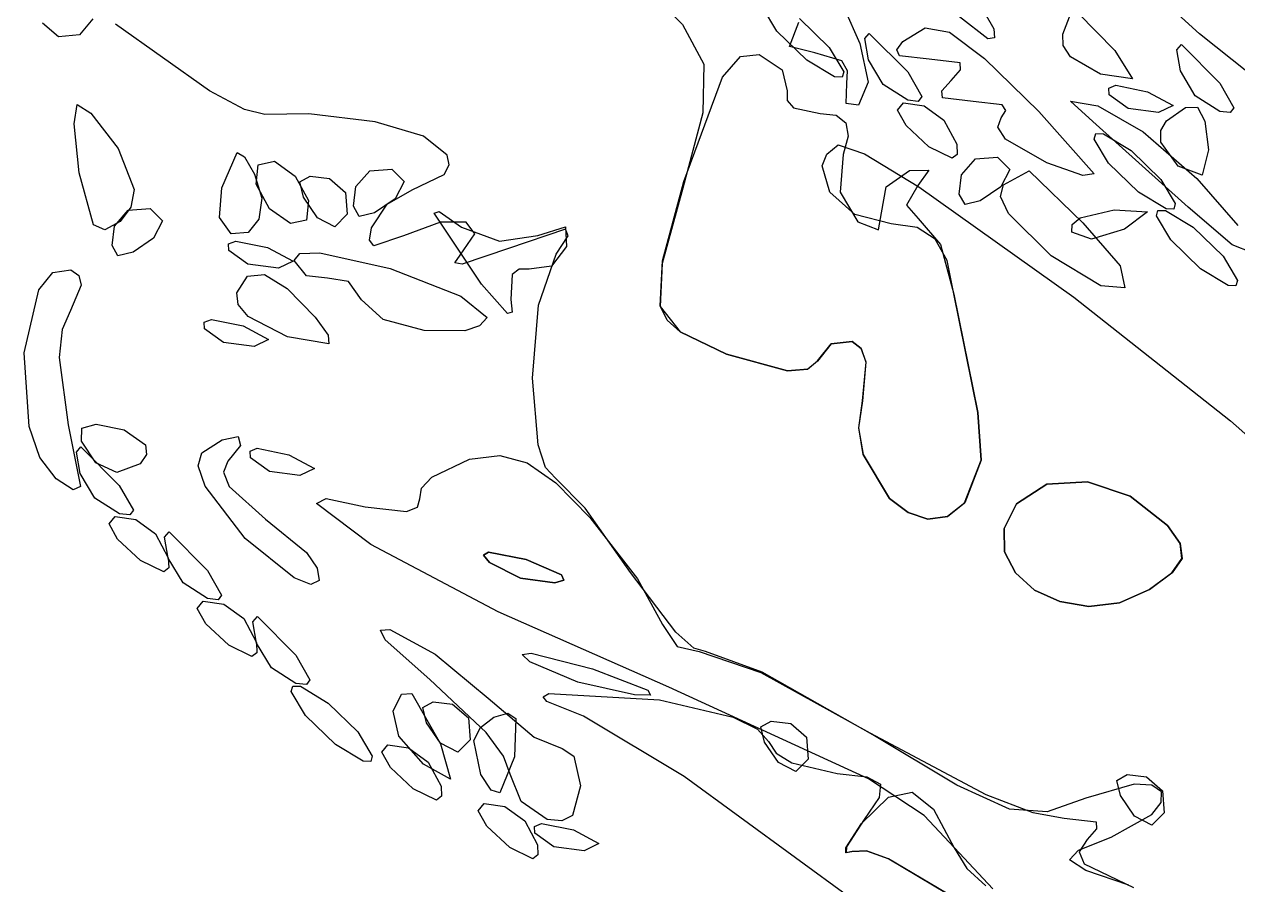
# Model space of a CAD drawing. Extents: x -886 to 651, y -59 to 942.
# Drawn here: x -339.53 to -312.21, y 116 to 135.37 of the extents above; entities that cross this region are included whole.
import ezdxf

# ---------------------------------------------------------------- set-up
doc = ezdxf.new("R2010")
doc.units = 0

msp = doc.modelspace()

# ---------------------------------------------------------------- linework, layer by layer
at = {"layer": 'Layer 1'}
for p, q in [((-313.06614, 135.15682), (-314.664099, 136.620175)), ((-325.78515, 136.45087), (-324.706444, 135.370079)), ((-318.15625, 136.07585), (-317.700752, 135.270597)), ((-322.58154, 135.2165), (-322.906454, 135.759683)), ((-321.065919, 135.733903), (-320.71352, 134.9423)), ((-317.83129, 135.04739), (-318.47462, 135.540785)), ((-316.14866, 135.14813), (-315.995151, 135.543108)), ((-315.808968, 135.632687), (-314.97198, 134.78139)), ((-338.7572, 135.09432), (-339.118855, 135.396648)), ((-337.9855, 135.49929), (-338.287826, 135.13764)), ((-335.360525, 133.873254), (-337.47735, 135.37887)), ((-324.706444, 135.370079), (-324.226059, 134.477442)), ((-322.296503, 134.871515), (-322.08949, 135.41962)), ((-322.075421, 135.500673), (-321.40486, 134.84977)), ((-319.74438, 134.98513), (-319.244098, 135.290793)), ((-319.244098, 135.290793), (-318.698553, 135.197721)), ((-317.700752, 135.270597), (-317.687437, 135.069366)), ((-338.287826, 135.13764), (-338.7572, 135.09432)), ((-321.910982, 134.565593), (-322.58154, 135.2165)), ((-320.604755, 135.051742), (-320.502451, 135.170119)), ((-320.52131, 134.57495), (-320.604755, 135.051742)), ((-320.502451, 135.170119), (-319.6388, 134.2999)), ((-319.882167, 134.799382), (-319.74438, 134.98513)), ((-318.698553, 135.197721), (-317.91205, 134.605196)), ((-317.687437, 135.069366), (-317.83129, 135.04739)), ((-316.138388, 134.895112), (-316.14866, 135.14813)), ((-309.399396, 132.221464), (-313.06614, 135.15682)), ((-323.404323, 134.646005), (-322.98263, 134.69608)), ((-322.98263, 134.69608), (-322.466124, 134.351444)), ((-321.72785, 134.73048), (-322.296503, 134.871515)), ((-321.122018, 134.553967), (-321.72785, 134.73048)), ((-321.40486, 134.84977), (-321.079954, 134.306586)), ((-321.40486, 134.84977), (-321.40486, 134.84977)), ((-320.71352, 134.9423), (-320.71351, 134.9423)), ((-320.71351, 134.9423), (-320.53094, 134.068742)), ((-319.821793, 134.665925), (-319.882167, 134.799382)), ((-315.97487, 134.64109), (-316.138388, 134.895112)), ((-314.97198, 134.78139), (-314.579091, 134.143777)), ((-314.97198, 134.78139), (-314.97198, 134.78139)), ((-313.58011, 134.799163), (-313.477808, 134.917542)), ((-313.49667, 134.32237), (-313.58011, 134.799163)), ((-313.477808, 134.917542), (-312.61416, 134.04732)), ((-324.226059, 134.477442), (-324.254637, 133.379212)), ((-323.807661, 134.186804), (-323.404323, 134.646005)), ((-321.28844, 134.18776), (-321.910982, 134.565593)), ((-320.991355, 134.328914), (-321.122018, 134.553967)), ((-320.18733, 134.01798), (-320.52131, 134.57495)), ((-319.15477, 134.58831), (-319.821793, 134.665925)), ((-318.460656, 134.507004), (-319.15477, 134.58831)), ((-318.448446, 134.348743), (-318.460656, 134.507004)), ((-317.91205, 134.605196), (-316.6889, 133.4125)), ((-315.29963, 134.2479), (-315.97487, 134.64109)), ((-324.68073, 131.83651), (-323.807661, 134.186804)), ((-322.466124, 134.351444), (-322.35503, 133.87525)), ((-321.115613, 134.183268), (-321.28844, 134.18776)), ((-321.079954, 134.306586), (-321.115613, 134.183268)), ((-321.00688, 134.04258), (-320.991355, 134.328914)), ((-319.6388, 134.2999), (-319.63856, 134.2999)), ((-319.63856, 134.2999), (-319.320656, 133.744236)), ((-318.65812, 134.11078), (-318.448446, 134.348743)), ((-314.579091, 134.143777), (-315.29963, 134.2479)), ((-313.162681, 133.765409), (-313.49667, 134.32237)), ((-334.571593, 133.452486), (-335.360525, 133.873254)), ((-322.35503, 133.87525), (-322.3549, 133.87525)), ((-322.3549, 133.87525), (-322.351085, 133.658663)), ((-321.02618, 133.589782), (-321.00688, 134.04258)), ((-320.53094, 134.068742), (-320.74461, 133.55343)), ((-319.63756, 133.6639), (-320.18733, 134.01798)), ((-318.86779, 133.872821), (-318.65812, 134.11078)), ((-318.855579, 133.714566), (-318.86779, 133.872821)), ((-315.112645, 133.937573), (-314.951284, 134.000331)), ((-315.10548, 133.78794), (-315.112645, 133.937573)), ((-314.951284, 134.000331), (-314.23698, 133.85624)), ((-312.61416, 134.04732), (-312.61391, 134.04732)), ((-312.61391, 134.04732), (-312.296002, 133.491665)), ((-322.351085, 133.658663), (-322.209386, 133.490216)), ((-319.866411, 133.44076), (-319.732243, 133.604919)), ((-319.732243, 133.604919), (-319.26561, 133.53848)), ((-319.399735, 133.638767), (-319.63756, 133.6639)), ((-319.320656, 133.744236), (-319.399735, 133.638767)), ((-318.16146, 133.63324), (-318.855579, 133.714566)), ((-317.508875, 133.556869), (-318.16146, 133.63324)), ((-315.46987, 133.18305), (-315.971714, 133.643937)), ((-315.971714, 133.643937), (-315.36037, 133.53439)), ((-314.677552, 133.478751), (-315.10548, 133.78794)), ((-314.23698, 133.85624), (-313.662976, 133.547996)), ((-312.61291, 133.41133), (-313.162681, 133.765409)), ((-338.408366, 133.133876), (-338.339089, 133.569744)), ((-338.339089, 133.569744), (-338.028542, 133.37213)), ((-338.028542, 133.37213), (-337.41713, 132.57842)), ((-334.10965, 133.34218), (-334.571593, 133.452486)), ((-333.118606, 133.360516), (-334.10965, 133.34218)), ((-331.62648, 133.17582), (-333.118606, 133.360516)), ((-324.254637, 133.379212), (-324.70282, 131.68164)), ((-322.209386, 133.490216), (-321.6101, 133.36475)), ((-321.6101, 133.36475), (-321.24559, 133.324439)), ((-321.24559, 133.324439), (-321.034344, 133.15233)), ((-320.74461, 133.55343), (-321.02618, 133.589782)), ((-319.673649, 133.094246), (-319.866411, 133.44076)), ((-319.26561, 133.53848), (-318.822272, 133.212865)), ((-317.53405, 133.26893), (-317.426739, 133.433537)), ((-317.426739, 133.433537), (-317.508875, 133.556869)), ((-316.6889, 133.4125), (-315.443404, 132.009541)), ((-316.6889, 133.4125), (-316.6889, 133.4125)), ((-315.36037, 133.53439), (-314.337147, 132.950339)), ((-313.9923, 133.39007), (-314.677552, 133.478751)), ((-313.662976, 133.547996), (-313.99231, 133.39)), ((-313.99231, 133.39), (-313.9923, 133.39007)), ((-313.8098, 133.196164), (-313.386132, 133.498438)), ((-313.386132, 133.498438), (-313.110082, 133.506119)), ((-313.110082, 133.506119), (-312.947864, 133.195883)), ((-312.375081, 133.386197), (-312.61291, 133.41133)), ((-312.296002, 133.491665), (-312.375081, 133.386197)), ((-338.29597, 132.02714), (-338.408366, 133.133876)), ((-330.539662, 132.853186), (-331.62648, 133.17582)), ((-321.034344, 133.15233), (-320.980925, 132.856486)), ((-319.15949, 132.61362), (-319.673649, 133.094246)), ((-318.822272, 133.212865), (-318.53381, 132.6723)), ((-317.608392, 133.053503), (-317.53405, 133.26893)), ((-317.43904, 132.790045), (-317.608392, 133.053503)), ((-313.32639, 131.2584), (-315.46987, 133.18305)), ((-313.940933, 132.984457), (-313.8098, 133.196164)), ((-312.947864, 133.195883), (-312.86569, 132.544404)), ((-330.00519, 132.427572), (-330.539662, 132.853186)), ((-320.980925, 132.856486), (-321.0899, 132.44497)), ((-316.50439, 132.25245), (-317.43904, 132.790045)), ((-315.440584, 132.787915), (-315.404923, 132.911232)), ((-315.11567, 132.24474), (-315.440584, 132.787915)), ((-315.404923, 132.911232), (-315.23209, 132.90674)), ((-315.23209, 132.90674), (-314.609556, 132.528911)), ((-314.337147, 132.950339), (-313.12635, 131.90023)), ((-313.936009, 132.722375), (-313.940933, 132.984457)), ((-337.41718, 132.57842), (-337.057021, 131.654374)), ((-337.41713, 132.57842), (-337.41718, 132.57842)), ((-321.460326, 132.447936), (-321.20762, 132.6584)), ((-321.20762, 132.6584), (-320.608524, 132.453773)), ((-318.63548, 132.357291), (-319.15949, 132.61362)), ((-318.53381, 132.67232), (-318.523646, 132.444151)), ((-318.53381, 132.6723), (-318.53381, 132.67232)), ((-314.609556, 132.528911), (-313.939, 131.878)), ((-313.55185, 132.180404), (-313.936009, 132.722375)), ((-312.86569, 132.544404), (-313.00639, 131.975925)), ((-312.86569, 132.544404), (-312.86569, 132.544404)), ((-335.08387, 131.690353), (-334.737206, 132.486971)), ((-334.737206, 132.486971), (-334.573068, 132.391675)), ((-334.573068, 132.391675), (-334.34273, 131.997263)), ((-334.260543, 132.212513), (-333.89798, 132.289128)), ((-333.89798, 132.289128), (-333.429525, 131.953506)), ((-329.961044, 132.205629), (-330.00519, 132.427572)), ((-321.563614, 132.18318), (-321.460326, 132.447936)), ((-321.0899, 132.44497), (-321.16012, 131.594391)), ((-320.608524, 132.453773), (-319.387027, 131.711794)), ((-318.523646, 132.444151), (-318.63548, 132.357291)), ((-318.42453, 131.98495), (-318.112001, 132.343425)), ((-318.112001, 132.343425), (-317.6181, 132.3791)), ((-317.6181, 132.3791), (-317.338734, 132.102422)), ((-315.692843, 131.970887), (-316.50439, 132.25245)), ((-314.445114, 131.593829), (-315.11567, 132.24474)), ((-337.968684, 130.854023), (-338.29597, 132.02714)), ((-334.34273, 131.997263), (-334.34272, 131.997283)), ((-334.34272, 131.997283), (-334.183007, 131.458328)), ((-334.30608, 131.770828), (-334.260543, 132.212513)), ((-332.06301, 131.71729), (-331.750485, 132.075761)), ((-331.750485, 132.075761), (-331.25658, 132.11144)), ((-331.25658, 132.11144), (-330.977218, 131.834762)), ((-330.79758, 131.64475), (-330.074137, 131.993316)), ((-330.074137, 131.993316), (-329.961044, 132.205629)), ((-321.390715, 131.59269), (-321.563614, 132.18318)), ((-320.121087, 131.714694), (-319.59704, 132.08235)), ((-319.59704, 132.08235), (-319.161724, 132.091479)), ((-319.161724, 132.091479), (-319.40701, 131.74498)), ((-318.4778, 131.545695), (-318.42453, 131.98495)), ((-317.338734, 132.102422), (-317.542, 131.7099)), ((-317.48515, 131.75548), (-316.9016, 132.07697)), ((-316.9016, 132.07697), (-315.69232, 130.90152)), ((-315.443404, 132.009541), (-315.692843, 131.970887)), ((-313.00639, 131.975925), (-313.55185, 132.180404)), ((-335.134102, 131.022176), (-335.08387, 131.690353)), ((-334.005954, 131.221411), (-334.30608, 131.770828)), ((-333.429525, 131.953506), (-333.1294, 131.404088)), ((-333.32217, 131.82462), (-333.092229, 131.953994)), ((-333.239748, 131.480707), (-333.32217, 131.82462)), ((-333.092229, 131.953994), (-332.65297, 131.90072)), ((-332.65297, 131.90072), (-332.294503, 131.588191)), ((-332.116284, 131.278031), (-332.06301, 131.71729)), ((-330.977218, 131.834762), (-331.18048, 131.44224)), ((-325.157492, 130.045786), (-324.68073, 131.83651)), ((-320.2274, 131.1271), (-320.121087, 131.714694)), ((-319.40701, 131.74498), (-319.665719, 131.299295)), ((-319.387027, 131.711794), (-315.895574, 129.230496)), ((-317.542, 131.7099), (-318.004518, 131.39818)), ((-317.552751, 131.497092), (-317.48515, 131.75548)), ((-317.542, 131.7099), (-317.542, 131.7099)), ((-313.939, 131.878), (-313.614086, 131.334821)), ((-313.939, 131.878), (-313.939, 131.878)), ((-313.12635, 131.90023), (-312.203489, 130.838852)), ((-313.12635, 131.90023), (-313.12635, 131.90023)), ((-337.057021, 131.654374), (-337.129823, 131.256094)), ((-334.183007, 131.458328), (-334.243763, 130.987728)), ((-332.92802, 131.01819), (-333.239748, 131.480707)), ((-332.294503, 131.588191), (-332.25882, 131.09429)), ((-331.18048, 131.44224), (-331.643001, 131.130516)), ((-331.354585, 131.320256), (-330.79758, 131.64475)), ((-331.18048, 131.44224), (-331.18048, 131.44224)), ((-324.70282, 131.68164), (-325.164571, 129.985329)), ((-320.826481, 131.090738), (-321.390715, 131.59269)), ((-321.16012, 131.594391), (-320.76417, 130.92436)), ((-318.34843, 131.31575), (-318.4778, 131.545695)), ((-317.37186, 131.11049), (-317.552751, 131.497092)), ((-313.82258, 131.216), (-314.445114, 131.593829)), ((-337.49961, 130.83017), (-337.187081, 131.188645)), ((-337.129823, 131.256094), (-337.37208, 130.93234)), ((-337.187081, 131.188645), (-336.69318, 131.22432)), ((-336.69318, 131.22432), (-336.413814, 130.947642)), ((-333.53749, 130.885788), (-334.005954, 131.221411)), ((-333.1294, 131.404088), (-333.174936, 130.962399)), ((-333.1294, 131.404088), (-333.1294, 131.404088)), ((-331.98691, 131.04809), (-332.116284, 131.278031)), ((-331.70846, 130.79321), (-331.354585, 131.320256)), ((-330.301751, 131.118303), (-330.18831, 131.157953)), ((-330.18831, 131.157953), (-329.68328, 130.80574)), ((-319.665719, 131.299295), (-319.40101, 130.99785)), ((-318.004518, 131.39818), (-318.34843, 131.31575)), ((-315.754366, 131.015988), (-314.98746, 131.19438)), ((-314.98746, 131.19438), (-314.238174, 131.150579)), ((-314.238174, 131.150579), (-314.76076, 130.76237)), ((-314.039134, 131.060504), (-314.003473, 131.183822)), ((-314.003473, 131.183822), (-313.83064, 131.17933)), ((-313.83064, 131.17933), (-313.208101, 130.801501)), ((-313.649747, 131.211506), (-313.82258, 131.216)), ((-313.614086, 131.334821), (-313.649747, 131.211506)), ((-312.336944, 130.410661), (-313.32639, 131.2584)), ((-337.37208, 130.93234), (-337.711573, 130.745669)), ((-336.413814, 130.947642), (-336.61708, 130.55512)), ((-334.86863, 130.655033), (-335.134102, 131.022176)), ((-334.243763, 130.987728), (-334.485474, 130.686343)), ((-333.174936, 130.962399), (-333.53749, 130.885788)), ((-332.535505, 130.814924), (-332.92802, 131.01819)), ((-332.25882, 131.09429), (-332.535505, 130.814924)), ((-332.25882, 131.09429), (-332.25882, 131.09429)), ((-331.643001, 131.130516), (-331.98691, 131.04809)), ((-330.159706, 130.918238), (-330.99164, 130.60788)), ((-329.23495, 129.52321), (-330.301751, 131.118303)), ((-329.580639, 130.92002), (-330.159706, 130.918238)), ((-329.38767, 130.658117), (-329.580639, 130.92002)), ((-320.00847, 130.88113), (-320.826481, 131.090738)), ((-320.76417, 130.92436), (-320.296469, 130.746917)), ((-320.296469, 130.746917), (-320.2274, 131.1271)), ((-319.42879, 130.79957), (-320.00847, 130.88113)), ((-319.40101, 130.99785), (-318.90375, 130.416235)), ((-316.40621, 130.16181), (-317.37186, 131.11049)), ((-315.935834, 130.862961), (-315.754366, 131.015988)), ((-315.69232, 130.90152), (-314.855258, 129.935807)), ((-315.69232, 130.90152), (-315.69232, 130.90152)), ((-313.71422, 130.51732), (-314.039134, 131.060504)), ((-337.711573, 130.745669), (-337.968684, 130.854023)), ((-337.552884, 130.390911), (-337.49961, 130.83017)), ((-334.485474, 130.686343), (-334.86863, 130.655033)), ((-331.75384, 130.511034), (-331.70846, 130.79321)), ((-330.99164, 130.60788), (-331.656706, 130.387953)), ((-329.71403, 130.17742), (-329.38767, 130.658117)), ((-329.68328, 130.80574), (-328.827715, 130.486865)), ((-328.827715, 130.486865), (-327.96621, 130.61958)), ((-327.342092, 130.762893), (-328.62896, 130.32335)), ((-327.96621, 130.61958), (-327.342421, 130.815328)), ((-327.55119, 130.19586), (-327.284, 130.608079)), ((-327.342421, 130.815328), (-327.3205, 130.36789)), ((-327.284, 130.608079), (-327.342092, 130.762893)), ((-319.016749, 130.531818), (-319.42879, 130.79957)), ((-315.94093, 130.68947), (-315.935834, 130.862961)), ((-315.50074, 130.532686), (-315.94093, 130.68947)), ((-314.76076, 130.76237), (-315.50074, 130.532686)), ((-314.76076, 130.76237), (-314.76076, 130.76237)), ((-313.208101, 130.801501), (-312.53754, 130.15059)), ((-337.42351, 130.16097), (-337.552884, 130.390911)), ((-336.61708, 130.55512), (-337.079598, 130.243396)), ((-336.61708, 130.55512), (-336.61708, 130.55512)), ((-334.927169, 130.430103), (-334.765805, 130.492861)), ((-334.92001, 130.28047), (-334.927169, 130.430103)), ((-334.765805, 130.492861), (-334.0515, 130.34877)), ((-334.0515, 130.34877), (-333.477496, 130.040526)), ((-331.656706, 130.387953), (-331.75384, 130.511034)), ((-328.62896, 130.32335), (-329.667226, 129.97221)), ((-327.3205, 130.36789), (-327.658929, 129.926318)), ((-327.3205, 130.36789), (-327.3205, 130.36789)), ((-318.750401, 130.053746), (-319.016749, 130.531818)), ((-318.90375, 130.416235), (-318.60359, 129.29696)), ((-313.043659, 129.866417), (-313.71422, 130.51732)), ((-311.87252, 130.22773), (-312.336944, 130.410661)), ((-337.079598, 130.243396), (-337.42351, 130.16097)), ((-334.492074, 129.971276), (-334.92001, 130.28047)), ((-333.45078, 130.05275), (-333.324184, 130.208853)), ((-333.173366, 129.709972), (-333.45078, 130.05275)), ((-333.324184, 130.208853), (-332.875056, 130.227321)), ((-332.875056, 130.227321), (-331.29248, 129.87471)), ((-329.832363, 130.002877), (-329.71403, 130.17742)), ((-327.949932, 129.047638), (-327.55119, 130.19586)), ((-325.21327, 129.031605), (-325.157492, 130.045786)), ((-318.6078, 129.34123), (-318.750401, 130.053746)), ((-315.290739, 129.484578), (-316.40621, 130.16181)), ((-312.53754, 130.15059), (-312.21263, 129.607411)), ((-312.53754, 130.15059), (-312.53754, 130.15059)), ((-339.198352, 129.394368), (-338.883485, 129.785548)), ((-338.883485, 129.785548), (-338.47734, 129.84277)), ((-338.47734, 129.84277), (-338.301886, 129.715796)), ((-333.80682, 129.88259), (-334.492074, 129.971276)), ((-333.477496, 130.040526), (-333.80683, 129.88253)), ((-333.80683, 129.88253), (-333.80682, 129.88259)), ((-331.29248, 129.87471), (-329.702316, 129.250937)), ((-329.667226, 129.97221), (-329.832363, 130.002877)), ((-328.388754, 129.862577), (-328.541187, 129.736736)), ((-328.16361, 129.85607), (-328.388754, 129.862577)), ((-327.658929, 129.926318), (-328.16361, 129.85607)), ((-325.164571, 129.985329), (-325.212176, 129.015602)), ((-314.855258, 129.935807), (-314.747576, 129.436369)), ((-312.42112, 129.48859), (-313.043659, 129.866417)), ((-338.245436, 129.501389), (-338.48814, 128.93005)), ((-338.301886, 129.715796), (-338.245436, 129.501389)), ((-334.7448, 129.32572), (-334.500185, 129.704406)), ((-334.500185, 129.704406), (-334.117721, 129.736845)), ((-334.117721, 129.736845), (-333.607542, 129.426197)), ((-332.7048, 129.65809), (-333.173366, 129.709972)), ((-332.22891, 129.577673), (-332.7048, 129.65809)), ((-331.93383, 129.16619), (-332.22891, 129.577673)), ((-328.649819, 128.859546), (-329.23495, 129.52321)), ((-328.541187, 129.736736), (-328.57405, 129.17713)), ((-312.21263, 129.607411), (-312.248291, 129.484096)), ((-339.528475, 127.97476), (-339.198352, 129.394368)), ((-334.711311, 129.065474), (-334.7448, 129.32572)), ((-333.607542, 129.426197), (-332.97978, 128.77562)), ((-329.702316, 129.250937), (-329.10828, 128.77382)), ((-318.05789, 126.63228), (-318.6078, 129.34123)), ((-318.60359, 129.29696), (-318.05639, 126.63219)), ((-315.895574, 129.230496), (-312.370744, 126.443935)), ((-314.747576, 129.436369), (-315.290739, 129.484578)), ((-312.248291, 129.484096), (-312.42112, 129.48859)), ((-334.484591, 128.791756), (-334.711311, 129.065474)), ((-331.445632, 128.726463), (-331.93383, 129.16619)), ((-328.57405, 129.17713), (-328.544418, 128.89367)), ((-328.086451, 127.408109), (-327.949932, 129.047638)), ((-325.056501, 128.707343), (-325.21327, 129.031605)), ((-325.212176, 129.015602), (-324.759519, 128.444925)), ((-338.48807, 128.93005), (-338.672094, 128.499387)), ((-338.48814, 128.93005), (-338.48807, 128.93005)), ((-335.475755, 128.664673), (-335.314392, 128.727431)), ((-335.314392, 128.727431), (-334.60008, 128.58334)), ((-333.60159, 128.33382), (-334.484591, 128.791756)), ((-332.97978, 128.77562), (-332.68566, 128.372303)), ((-332.97978, 128.77562), (-332.97978, 128.77562)), ((-330.528611, 128.475148), (-331.445632, 128.726463)), ((-329.10828, 128.77382), (-329.278823, 128.580546)), ((-329.10828, 128.77382), (-329.10828, 128.77382)), ((-328.544418, 128.89367), (-328.649819, 128.859546)), ((-324.76234, 128.447166), (-325.056501, 128.707343)), ((-338.672094, 128.499387), (-338.743915, 127.870219)), ((-335.46859, 128.51504), (-335.475755, 128.664673)), ((-335.040658, 128.205851), (-335.46859, 128.51504)), ((-334.60008, 128.58334), (-334.026076, 128.275096)), ((-329.607812, 128.471261), (-330.528611, 128.475148)), ((-329.278823, 128.580546), (-329.607812, 128.471261)), ((-323.71898, 127.94567), (-324.76234, 128.447166)), ((-324.759519, 128.444925), (-323.72048, 127.94576)), ((-334.3554, 128.11717), (-335.040658, 128.205851)), ((-334.026076, 128.275096), (-334.35541, 128.1171)), ((-332.674703, 128.175993), (-333.60159, 128.33382)), ((-332.68566, 128.372303), (-332.674703, 128.175993)), ((-321.67085, 127.79107), (-321.360321, 128.179048)), ((-321.358821, 128.178943), (-321.66935, 127.79098)), ((-321.360321, 128.179048), (-320.88753, 128.23332)), ((-320.88603, 128.23323), (-321.358821, 128.178943)), ((-320.88753, 128.23332), (-320.687516, 128.070908)), ((-320.686029, 128.070818), (-320.88603, 128.23323)), ((-339.416158, 126.313187), (-339.528475, 127.97476)), ((-338.743915, 127.870219), (-338.54367, 126.35441)), ((-334.35541, 128.1171), (-334.3554, 128.11717)), ((-323.72048, 127.94576), (-322.346075, 127.572274)), ((-322.344575, 127.572184), (-323.71898, 127.94567)), ((-320.687516, 128.070908), (-320.577847, 127.764248)), ((-320.576359, 127.764158), (-320.686029, 128.070818)), ((-322.346075, 127.572274), (-321.890814, 127.605353)), ((-321.889314, 127.605263), (-322.344575, 127.572184)), ((-321.890814, 127.605353), (-321.67085, 127.79107)), ((-321.66935, 127.79098), (-321.889314, 127.605263)), ((-320.577847, 127.764248), (-320.65947, 126.89397)), ((-320.65797, 126.89388), (-320.576359, 127.764158)), ((-327.958965, 125.901185), (-328.086451, 127.408109)), ((-320.65947, 126.89397), (-320.743641, 126.282582)), ((-320.742141, 126.282492), (-320.65797, 126.89388)), ((-317.986077, 125.555713), (-318.05789, 126.63228)), ((-318.05639, 126.63219), (-317.98457, 125.555622)), ((-339.177975, 125.619551), (-339.416158, 126.313187)), ((-338.54367, 126.35441), (-338.260758, 124.967486)), ((-338.242487, 125.982291), (-338.234924, 126.277349)), ((-338.234924, 126.277349), (-337.910056, 126.369762)), ((-337.910056, 126.369762), (-337.28193, 126.24316)), ((-337.28193, 126.24316), (-336.797433, 125.899454)), ((-320.743641, 126.282582), (-320.644059, 125.686728)), ((-320.642559, 125.686638), (-320.742141, 126.282492)), ((-312.370744, 126.443935), (-311.107526, 125.320378)), ((-337.9187, 125.50096), (-338.242487, 125.982291)), ((-335.52834, 125.72413), (-335.072074, 126.01839)), ((-335.072074, 126.01839), (-334.71048, 126.08723)), ((-334.71048, 126.08723), (-334.658705, 125.887045)), ((-338.35517, 125.737412), (-338.252867, 125.855789)), ((-338.27173, 125.26062), (-338.35517, 125.737412)), ((-338.252867, 125.855789), (-337.38922, 124.98557)), ((-336.777131, 125.684534), (-336.9206, 125.47453)), ((-336.797433, 125.899454), (-336.777131, 125.684534)), ((-335.613577, 125.430864), (-335.52834, 125.72413)), ((-334.658705, 125.887045), (-334.94725, 125.53446)), ((-334.444275, 125.761616), (-334.282912, 125.824374)), ((-334.43711, 125.611983), (-334.444275, 125.761616)), ((-334.282912, 125.824374), (-333.5686, 125.680283)), ((-333.5686, 125.680283), (-332.994596, 125.372039)), ((-327.795662, 125.392423), (-327.958965, 125.901185)), ((-320.644059, 125.686728), (-320.048612, 124.696063)), ((-320.047113, 124.695973), (-320.642559, 125.686638)), ((-338.80985, 125.13889), (-339.177975, 125.619551)), ((-337.443103, 125.283179), (-337.9187, 125.50096)), ((-336.9206, 125.47456), (-337.443103, 125.283179)), ((-336.9206, 125.47453), (-336.9206, 125.47456)), ((-335.45854, 124.968555), (-335.613577, 125.430864)), ((-334.94726, 125.53446), (-335.044687, 125.289058)), ((-334.94725, 125.53446), (-334.94726, 125.53446)), ((-334.009177, 125.302789), (-334.43711, 125.611983)), ((-330.35607, 125.178486), (-329.50595, 125.57706)), ((-329.50595, 125.57706), (-328.824606, 125.662283)), ((-328.824606, 125.662283), (-328.205034, 125.501121)), ((-328.205034, 125.501121), (-327.559007, 125.050964)), ((-318.35744, 124.59997), (-317.986077, 125.555713)), ((-317.98457, 125.555622), (-318.35594, 124.59988)), ((-338.424713, 124.888491), (-338.80985, 125.13889)), ((-337.937741, 124.703659), (-338.27173, 125.26062)), ((-335.044687, 125.289058), (-334.917473, 124.961739)), ((-333.32392, 125.214103), (-334.009177, 125.302789)), ((-332.994596, 125.372039), (-333.32393, 125.214043)), ((-333.32393, 125.214043), (-333.32392, 125.214103)), ((-330.58172, 124.928938), (-330.35607, 125.178486)), ((-327.56569, 125.15078), (-327.795662, 125.392423)), ((-326.898562, 124.47411), (-327.56569, 125.15078)), ((-338.260758, 124.967486), (-338.424713, 124.888491)), ((-337.38922, 124.98557), (-337.38897, 124.98557)), ((-337.38897, 124.98557), (-337.071062, 124.429915)), ((-334.55534, 123.79058), (-335.45854, 124.968555)), ((-334.917473, 124.961739), (-334.10023, 124.23226)), ((-330.62545, 124.68491), (-330.58172, 124.928938)), ((-327.559007, 125.050964), (-326.7983, 124.2692)), ((-316.50583, 125.019942), (-317.19123, 124.57623)), ((-317.1889, 124.57611), (-316.503505, 125.019822)), ((-315.593064, 125.068955), (-316.50583, 125.019942)), ((-316.503505, 125.019822), (-315.590738, 125.068836)), ((-314.628898, 124.748698), (-315.593064, 125.068955)), ((-315.590738, 125.068836), (-314.626569, 124.748582)), ((-337.38797, 124.34958), (-337.937741, 124.703659)), ((-332.948477, 124.579094), (-332.7323, 124.693653)), ((-332.7323, 124.693653), (-331.85139, 124.50979)), ((-330.677582, 124.497467), (-330.62545, 124.68491)), ((-320.048612, 124.696063), (-319.630238, 124.37847)), ((-319.628738, 124.37838), (-320.047113, 124.695973)), ((-318.745907, 124.291814), (-318.35744, 124.59997)), ((-318.35594, 124.59988), (-318.744407, 124.291724)), ((-313.7893, 124.0846), (-314.628898, 124.748698)), ((-314.626569, 124.748582), (-313.78697, 124.08449)), ((-337.150141, 124.324447), (-337.38797, 124.34958)), ((-337.071062, 124.429915), (-337.150141, 124.324447)), ((-331.724694, 123.65596), (-332.948477, 124.579094)), ((-331.85139, 124.50979), (-330.926098, 124.401971)), ((-330.926098, 124.401971), (-330.677582, 124.497467)), ((-325.87628, 123.02851), (-326.898562, 124.47411)), ((-319.630238, 124.37847), (-319.183087, 124.23085)), ((-319.181588, 124.23076), (-319.628738, 124.37838)), ((-317.1912, 124.57622), (-317.469989, 124.021227)), ((-317.467686, 124.02112), (-317.1889, 124.57611)), ((-317.19123, 124.57623), (-317.1912, 124.57622)), ((-337.619561, 124.126546), (-337.485393, 124.290708)), ((-337.426799, 123.780031), (-337.619561, 124.126546)), ((-337.485393, 124.290708), (-337.01876, 124.22427)), ((-337.01876, 124.22427), (-336.575423, 123.898651)), ((-334.10023, 124.23226), (-333.176444, 123.47969)), ((-326.7983, 124.2692), (-325.720397, 122.885621)), ((-326.7983, 124.2692), (-326.7983, 124.2692)), ((-319.183087, 124.23085), (-318.745907, 124.291814)), ((-318.744407, 124.291724), (-319.181588, 124.23076)), ((-313.502767, 123.678324), (-313.7893, 124.0846)), ((-313.787, 124.0845), (-313.500478, 123.678224)), ((-313.78697, 124.08449), (-313.787, 124.0845)), ((-336.91264, 123.29941), (-337.426799, 123.780031)), ((-336.575423, 123.898651), (-336.28696, 123.35809)), ((-336.368635, 123.827192), (-336.266331, 123.945569)), ((-336.28519, 123.3504), (-336.368635, 123.827192)), ((-336.266331, 123.945569), (-335.40268, 123.07535)), ((-333.44889, 122.904719), (-334.55534, 123.79058)), ((-317.469989, 124.021227), (-317.461069, 123.49077)), ((-317.458765, 123.490666), (-317.467686, 124.02112)), ((-328.856166, 122.142891), (-331.724694, 123.65596)), ((-329.1901, 123.41957), (-329.078541, 123.488317)), ((-329.078541, 123.488317), (-328.2286, 123.31902)), ((-317.461069, 123.49077), (-317.214991, 123.017414)), ((-317.212687, 123.017311), (-317.458765, 123.490666)), ((-313.462925, 123.346333), (-313.502767, 123.678324)), ((-313.500478, 123.678224), (-313.46064, 123.346231)), ((-336.388634, 123.043078), (-336.91264, 123.29941)), ((-336.28696, 123.35811), (-336.276797, 123.12994)), ((-336.28696, 123.35809), (-336.28696, 123.35811)), ((-335.951209, 122.793439), (-336.28519, 123.3504)), ((-333.176444, 123.47969), (-332.933876, 123.127383)), ((-329.05651, 123.25152), (-329.1901, 123.41957)), ((-329.076246, 123.48823), (-329.187814, 123.419492)), ((-329.187814, 123.419492), (-329.05423, 123.25147)), ((-328.22632, 123.31897), (-329.076246, 123.48823)), ((-328.359238, 122.899926), (-329.05651, 123.25152)), ((-329.05423, 123.25147), (-329.05423, 123.25142)), ((-329.05423, 123.25142), (-328.356958, 122.899807)), ((-328.2286, 123.31902), (-327.43301, 122.975419)), ((-327.43073, 122.975354), (-328.22632, 123.31897)), ((-313.688058, 123.024057), (-313.462925, 123.346333)), ((-313.46064, 123.346231), (-313.68577, 123.023953)), ((-336.276797, 123.12994), (-336.388634, 123.043078)), ((-335.40268, 123.07535), (-335.40243, 123.07535)), ((-335.40243, 123.07535), (-335.084526, 122.519695)), ((-332.933876, 123.127383), (-332.89045, 122.85147)), ((-327.43301, 122.975419), (-327.380257, 122.855454)), ((-327.377977, 122.855387), (-327.43073, 122.975354)), ((-324.855935, 121.68367), (-325.87628, 123.02851)), ((-317.214991, 123.017414), (-316.782304, 122.633725)), ((-316.78, 122.633622), (-317.212687, 123.017311)), ((-314.19645, 122.64693), (-313.688058, 123.024057)), ((-313.68577, 123.023953), (-314.19415, 122.64682)), ((-335.40143, 122.43936), (-335.951209, 122.793439)), ((-333.073853, 122.75861), (-333.44889, 122.904719)), ((-332.89045, 122.85147), (-333.073853, 122.75861)), ((-327.58566, 122.79311), (-328.359238, 122.899926)), ((-328.356958, 122.899807), (-327.58338, 122.79301)), ((-327.380257, 122.855454), (-327.58566, 122.79306)), ((-327.58566, 122.79306), (-327.58566, 122.79311)), ((-327.58338, 122.79301), (-327.377977, 122.855387)), ((-325.720397, 122.885621), (-325.15653, 121.86043)), ((-335.163605, 122.414227), (-335.40143, 122.43936)), ((-335.084526, 122.519695), (-335.163605, 122.414227)), ((-316.782304, 122.633725), (-316.213557, 122.372267)), ((-316.211254, 122.372164), (-316.78, 122.633622)), ((-314.87008, 122.346304), (-314.19645, 122.64693)), ((-314.19415, 122.64682), (-314.86778, 122.346198)), ((-335.63294, 122.216396), (-335.498769, 122.380558)), ((-335.440179, 121.869881), (-335.63294, 122.216396)), ((-335.498769, 122.380558), (-335.03213, 122.31412)), ((-335.03213, 122.31412), (-334.588796, 121.988501)), ((-325.01902, 120.44239), (-328.856166, 122.142891)), ((-316.213557, 122.372267), (-315.559299, 122.265605)), ((-315.556998, 122.265501), (-316.211254, 122.372164)), ((-315.559299, 122.265605), (-314.87008, 122.346304)), ((-314.86778, 122.346198), (-315.556998, 122.265501)), ((-334.92602, 121.38926), (-335.440179, 121.869881)), ((-334.588796, 121.988501), (-334.30033, 121.44794)), ((-334.381975, 121.917053), (-334.279671, 122.035432)), ((-334.29853, 121.44026), (-334.381975, 121.917053)), ((-334.279671, 122.035432), (-333.41602, 121.16521)), ((-325.15653, 121.86043), (-324.832405, 121.364005)), ((-331.505031, 121.726429), (-331.29909, 121.74307)), ((-331.403906, 121.508208), (-331.505031, 121.726429)), ((-331.29909, 121.74307), (-330.278999, 121.191971)), ((-324.452367, 121.323463), (-324.855935, 121.68367)), ((-334.402009, 121.132928), (-334.92602, 121.38926)), ((-334.30033, 121.44796), (-334.290171, 121.21979)), ((-334.30033, 121.44794), (-334.30033, 121.44796)), ((-333.964541, 120.883299), (-334.29853, 121.44026)), ((-330.39864, 120.61507), (-331.403906, 121.508208)), ((-324.832405, 121.364005), (-324.33086, 121.25173)), ((-324.19349, 121.24924), (-324.452367, 121.323463)), ((-334.290171, 121.21979), (-334.402009, 121.132928)), ((-333.41602, 121.16521), (-333.41577, 121.16521)), ((-333.41577, 121.16521), (-333.097863, 120.609555)), ((-330.278999, 121.191971), (-329.08373, 120.19544)), ((-328.321883, 121.184594), (-328.115733, 121.210947)), ((-328.14258, 121.015684), (-328.321883, 121.184594)), ((-328.115733, 121.210947), (-326.73221, 120.856834)), ((-324.33086, 121.25173), (-322.943014, 120.779214)), ((-322.917437, 120.786684), (-324.19349, 121.24924)), ((-333.41477, 120.52922), (-333.964541, 120.883299)), ((-327.064913, 120.554808), (-328.14258, 121.015684)), ((-326.73221, 120.856834), (-325.487061, 120.377097)), ((-322.943014, 120.779214), (-320.48797, 119.41668)), ((-320.42184, 119.37423), (-322.917437, 120.786684)), ((-333.176941, 120.504087), (-333.41477, 120.52922)), ((-333.097863, 120.609555), (-333.176941, 120.504087)), ((-329.12584, 119.427885), (-330.39864, 120.61507)), ((-325.79292, 120.270324), (-327.064913, 120.554808)), ((-333.519064, 120.348005), (-333.483403, 120.471322)), ((-333.19415, 119.80483), (-333.519064, 120.348005)), ((-333.483403, 120.471322), (-333.31057, 120.46683)), ((-333.31057, 120.46683), (-332.688035, 120.089001)), ((-331.22636, 119.9068), (-331.03373, 120.290932)), ((-331.03373, 120.290932), (-330.800168, 120.301985)), ((-330.800168, 120.301985), (-330.154, 119.166)), ((-327.847088, 120.230171), (-327.71799, 120.300183)), ((-327.764779, 120.121256), (-327.847088, 120.230171)), ((-327.71799, 120.300183), (-325.22591, 120.16139)), ((-325.430705, 120.267472), (-325.79292, 120.270334)), ((-325.79292, 120.270334), (-325.79292, 120.270324)), ((-325.487061, 120.377097), (-325.430705, 120.267472)), ((-320.519801, 118.380131), (-325.01902, 120.44239)), ((-332.688035, 120.089001), (-332.01747, 119.43809)), ((-330.5551, 119.98901), (-330.325159, 120.118384)), ((-330.472678, 119.645098), (-330.5551, 119.98901)), ((-330.325159, 120.118384), (-329.8859, 120.06511)), ((-329.8859, 120.06511), (-329.527429, 119.752581)), ((-329.08373, 120.19544), (-328.050103, 119.320819)), ((-329.08373, 120.19544), (-329.08373, 120.19544)), ((-326.93827, 119.79267), (-327.764779, 120.121256)), ((-325.22591, 120.16139), (-323.564625, 119.768394)), ((-332.523594, 119.153919), (-333.19415, 119.80483)), ((-331.092254, 119.338466), (-331.22636, 119.9068)), ((-329.527429, 119.752581), (-329.49175, 119.25868)), ((-329.254987, 119.536667), (-328.95358, 119.7668)), ((-328.95358, 119.7668), (-328.64147, 119.858617)), ((-328.64147, 119.858617), (-328.459174, 119.740087)), ((-328.459174, 119.740087), (-328.48823, 118.88005)), ((-324.674542, 118.432019), (-326.93827, 119.79267)), ((-323.564625, 119.768394), (-323.020651, 119.498572)), ((-322.94262, 119.553834), (-322.712679, 119.683208)), ((-322.712679, 119.683208), (-322.27342, 119.629934)), ((-332.01747, 119.43809), (-331.692565, 118.894911)), ((-332.01747, 119.43809), (-332.01747, 119.43809)), ((-330.16095, 119.18258), (-330.472678, 119.645098)), ((-329.405431, 119.243534), (-329.254987, 119.536667)), ((-328.735226, 118.891376), (-329.12584, 119.427885)), ((-323.020651, 119.498572), (-322.77502, 119.22101)), ((-322.860198, 119.209925), (-322.94262, 119.553834)), ((-322.27342, 119.629934), (-321.914953, 119.317405)), ((-320.48797, 119.41668), (-317.877695, 118.028621)), ((-331.90106, 118.77609), (-332.523594, 119.153919)), ((-331.476371, 118.984746), (-331.342203, 119.148908)), ((-331.342203, 119.148908), (-330.87557, 119.08247)), ((-330.53988, 118.70984), (-331.092254, 119.338466)), ((-329.768431, 118.979314), (-330.16095, 119.18258)), ((-330.154, 119.166), (-329.934755, 118.373744)), ((-330.154, 119.166), (-330.154, 119.166)), ((-329.49175, 119.25868), (-329.768431, 118.979314)), ((-329.49175, 119.25868), (-329.49175, 119.25868)), ((-329.25075, 118.4799), (-329.405431, 119.243534)), ((-328.050103, 119.320819), (-327.41864, 119.06281)), ((-322.54847, 118.747404), (-322.860198, 119.209925)), ((-322.77502, 119.22101), (-322.775, 119.221)), ((-322.775, 119.221), (-322.600591, 118.960729)), ((-321.914953, 119.317405), (-321.87927, 118.823504)), ((-318.534754, 118.241024), (-320.42184, 119.37423)), ((-331.692565, 118.894911), (-331.728227, 118.771596)), ((-331.283609, 118.638231), (-331.476371, 118.984746)), ((-330.87557, 119.08247), (-330.432236, 118.756855)), ((-328.48823, 118.88005), (-328.821992, 118.066055)), ((-328.5878, 118.48607), (-328.735226, 118.891376)), ((-328.48823, 118.88005), (-328.48823, 118.88005)), ((-327.41864, 119.06281), (-327.155715, 118.892113)), ((-327.155715, 118.892113), (-327.00814, 118.22742)), ((-322.600591, 118.960729), (-322.250572, 118.737978)), ((-331.728227, 118.771596), (-331.90106, 118.77609)), ((-330.76945, 118.15761), (-331.283609, 118.638231)), ((-329.934755, 118.373744), (-330.53988, 118.70984)), ((-330.432236, 118.756855), (-330.14377, 118.21629)), ((-322.155955, 118.544138), (-322.54847, 118.747404)), ((-322.250572, 118.737978), (-321.22687, 118.49971)), ((-321.87927, 118.823504), (-322.155955, 118.544138)), ((-321.87927, 118.823504), (-321.87927, 118.823504)), ((-329.015222, 118.124365), (-329.25075, 118.4799)), ((-328.337758, 117.869703), (-328.5878, 118.48607)), ((-320.9096, 115.68353), (-324.674542, 118.432019)), ((-321.22687, 118.49971), (-320.557697, 118.428991)), ((-320.557697, 118.428991), (-320.25184, 118.264533)), ((-319.265068, 117.557619), (-320.519801, 118.380131)), ((-314.92965, 118.34674), (-314.699709, 118.47611)), ((-314.847227, 118.002823), (-314.92965, 118.34674)), ((-314.699709, 118.47611), (-314.26045, 118.42284)), ((-314.26045, 118.42284), (-313.901982, 118.110315)), ((-330.245444, 117.901281), (-330.76945, 118.15761)), ((-330.14377, 118.21631), (-330.133607, 117.988141)), ((-330.14377, 118.21629), (-330.14377, 118.21631)), ((-328.821992, 118.066055), (-329.015222, 118.124365)), ((-327.00814, 118.22742), (-327.183259, 117.558083)), ((-320.25184, 118.264533), (-320.281001, 117.958186)), ((-320.073437, 117.969148), (-319.541445, 118.07926)), ((-319.541445, 118.07926), (-319.057483, 117.701282)), ((-317.347162, 117.69706), (-318.534754, 118.241024)), ((-317.877695, 118.028621), (-316.819294, 117.623386)), ((-314.537169, 118.262838), (-315.62727, 117.94736)), ((-314.143447, 118.240451), (-314.537169, 118.262838)), ((-313.92508, 118.09167), (-314.143447, 118.240451)), ((-313.93014, 117.850855), (-313.92508, 118.09167)), ((-313.901982, 118.110315), (-313.8663, 117.61641)), ((-330.133607, 117.988141), (-330.245444, 117.901281)), ((-329.306201, 117.66344), (-329.172033, 117.827599)), ((-329.172033, 117.827599), (-328.7054, 117.76116)), ((-328.7054, 117.76116), (-328.262062, 117.435545)), ((-327.75773, 117.46497), (-328.337758, 117.869703)), ((-320.6811, 117.378234), (-320.073437, 117.969148)), ((-320.281001, 117.958186), (-320.61688, 117.4618)), ((-315.62727, 117.94736), (-316.498267, 117.634963)), ((-314.5355, 117.5403), (-314.847227, 118.002823)), ((-314.144761, 117.577878), (-313.93014, 117.850855)), ((-329.113439, 117.316926), (-329.306201, 117.66344)), ((-327.183259, 117.558083), (-327.427108, 117.432858)), ((-318.58601, 116.82494), (-319.265068, 117.557619)), ((-319.057483, 117.701282), (-318.59391, 116.827924)), ((-316.498267, 117.634963), (-317.347162, 117.69706)), ((-316.819294, 117.623386), (-316.11663, 117.49476)), ((-316.11663, 117.49476), (-315.398479, 117.415461)), ((-315.05445, 117.06959), (-314.144761, 117.577878)), ((-314.142985, 117.337038), (-314.5355, 117.5403)), ((-313.8663, 117.6164), (-314.142985, 117.337038)), ((-313.8663, 117.61641), (-313.8663, 117.6164)), ((-328.59928, 116.8363), (-329.113439, 117.316926)), ((-328.262062, 117.435545), (-327.9736, 116.89498)), ((-328.041099, 117.311098), (-327.879735, 117.373855)), ((-328.03394, 117.16146), (-328.041099, 117.311098)), ((-327.879735, 117.373855), (-327.16543, 117.22976)), ((-327.427108, 117.432858), (-327.75773, 117.46497)), ((-327.16543, 117.22976), (-326.591426, 116.921516)), ((-321.033374, 116.825087), (-320.6811, 117.378234)), ((-320.61688, 117.4618), (-321.015589, 116.849853)), ((-315.385545, 117.255896), (-315.60024, 117.01346)), ((-315.398479, 117.415461), (-315.385545, 117.255896)), ((-327.606008, 116.852266), (-328.03394, 117.16146)), ((-315.791391, 116.775932), (-315.05445, 117.06959)), ((-315.60024, 117.01346), (-315.778766, 116.736119)), ((-328.075274, 116.579975), (-328.59928, 116.8363)), ((-327.963437, 116.666836), (-328.075274, 116.579975)), ((-327.9736, 116.895), (-327.963437, 116.666836)), ((-327.9736, 116.89498), (-327.9736, 116.895)), ((-326.92075, 116.76358), (-327.606008, 116.852266)), ((-326.591426, 116.921516), (-326.92076, 116.76352)), ((-326.92076, 116.76352), (-326.92075, 116.76358)), ((-321.028001, 116.715871), (-321.033374, 116.825087)), ((-320.89238, 116.745894), (-321.028001, 116.715871)), ((-321.015589, 116.849853), (-321.024354, 116.722751)), ((-321.024354, 116.722751), (-320.89394, 116.74621)), ((-320.89394, 116.74621), (-320.565691, 116.757815)), ((-320.565292, 116.757274), (-320.89238, 116.745894)), ((-320.565691, 116.757815), (-320.066635, 116.580443)), ((-320.067258, 116.580347), (-320.565292, 116.757274)), ((-318.59392, 116.827924), (-318.304684, 116.359185)), ((-318.59391, 116.827924), (-318.59392, 116.827924)), ((-317.719724, 115.905949), (-318.58601, 116.82494)), ((-315.99199, 116.554225), (-315.791391, 116.775932)), ((-315.778766, 116.736119), (-315.665006, 116.46496)), ((-318.766645, 115.807358), (-320.067258, 116.580347)), ((-320.066635, 116.580443), (-318.764924, 115.805296)), ((-315.625177, 116.319063), (-315.99199, 116.554225)), ((-315.665006, 116.46496), (-314.55108, 115.93128)), ((-318.304684, 116.359185), (-317.879521, 115.974954)), ((-314.65988, 115.98504), (-315.625177, 116.319063))]:
    msp.add_line(p, q, dxfattribs=at)

doc.saveas('drawing.dxf')
